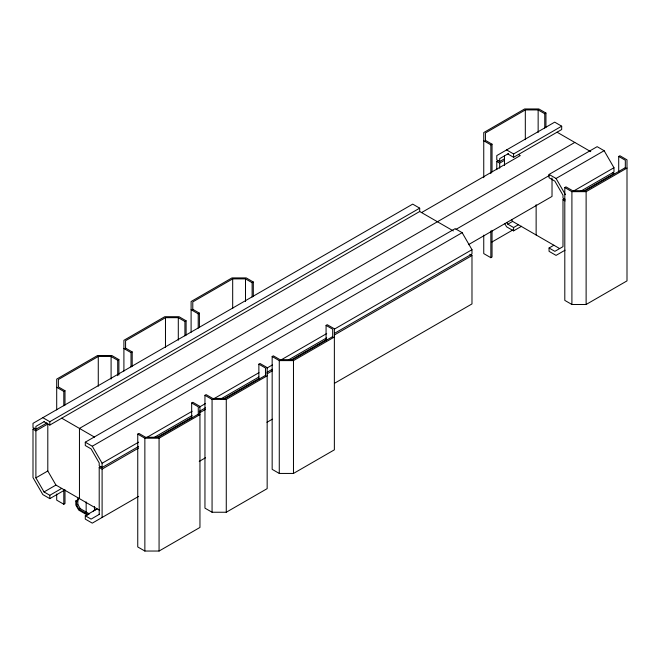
<?xml version="1.0" encoding="UTF-8"?>
<svg xmlns="http://www.w3.org/2000/svg" width="660" height="660" viewBox="0 0 660 660"><rect width="100%" height="100%" fill="white"/><g stroke="black" fill="none" stroke-linecap="round" stroke-linejoin="round"><path stroke-width="0.99" d="M118.899 374.995L118.899 359.609L117.711 360.294L111.094 356.474L98.274 356.474L58.377 379.516L58.377 386.917L64.993 390.736L64.993 405.091M186.103 335.173L186.103 320.81L184.915 321.494L178.299 317.674L165.478 317.674L125.581 340.709L125.581 348.917M253.308 296.373L253.308 282.01L252.12 282.695L245.503 278.875L232.683 278.875L192.786 301.909L192.786 310.117M545.944 127.421L545.944 113.058L544.764 113.743L538.147 109.923L525.319 109.923L485.422 132.957L485.422 141.166M56.702 387.313L63.806 391.421L64.993 390.736M123.907 348.513L131.01 352.621L132.198 351.937L132.198 366.292M191.103 309.713L198.214 313.822L199.402 313.137L199.402 327.492M483.747 140.761L490.85 144.862L492.038 144.185L492.038 171.872M44.401 421.492L35.896 426.409L35.896 429.297L33 427.622L33 423.349L412.706 204.121L419.694 208.164L419.694 211.505L49.822 425.056L44.03 421.715M508.546 153.524L499.678 158.648L499.678 161.543L496.782 159.868L496.782 155.587L554.689 122.149L561.685 126.192L561.685 129.533L513.595 157.294L507.804 153.953M64.969 489.877L49.822 498.63L42.826 494.587L33 477.576L33 429.198L34.782 428.175M496.782 169.678L496.782 161.444L498.556 160.413M35.896 429.297L46.951 422.92M499.678 161.543L504.479 158.763M42.826 417.673L49.822 421.707L419.694 208.164M506.608 149.911L513.595 153.953L561.685 126.192M33 429.198L35.896 430.873L47.8 424.001L47.8 470.984L55.935 485.067L99.676 510.32M496.782 161.444L499.678 163.119L504.479 160.339M421.55 212.578L520.253 155.587L518.405 154.523M574.802 142.436L79.456 428.422L79.456 498.646M138.649 446.424L102.102 467.519L99.206 465.853L99.206 462.957L91.08 448.882L85.288 445.533L85.288 442.183L455.169 228.64L462.157 232.675L471.983 249.695L471.983 253.976L334.727 333.217M565.158 199.345L562.988 198.091L562.988 195.195L554.854 181.12L549.062 177.771L549.062 174.43L597.152 146.668L604.139 150.703L613.965 167.722L613.965 172.004L581.023 191.02M455.986 229.375L549.351 175.469M61.726 488.408L49.822 495.281L44.03 491.939L35.896 477.856L47.8 470.984M85.288 442.183L92.276 446.226L462.157 232.675M549.062 174.43L556.058 178.464L604.139 150.703M191.664 418.374L191.664 402.988L192.844 402.303L199.955 406.403L199.955 527.439L159.068 551.042L144.862 551.042L137.75 546.942L137.75 434.115L138.938 433.43L145.555 437.25L158.375 437.25L198.272 414.208M258.868 379.574L258.868 364.188L260.048 363.503L267.16 367.603L267.16 488.639L226.273 512.242L212.066 512.242L204.955 508.142L204.955 395.315L206.143 394.63L212.759 398.45L225.58 398.45L265.477 375.408M326.073 340.774L326.073 325.388L327.253 324.703L334.364 328.804L334.364 449.839L293.477 473.443L279.271 473.443L272.159 469.342L272.159 356.515L273.347 355.831L279.964 359.65L292.784 359.65L332.681 336.608M618.709 171.823L618.709 156.436L619.897 155.752L627 159.852L627 280.888L586.121 304.491L571.906 304.491L564.803 300.391L564.803 187.555L565.983 186.871L572.599 190.69L585.42 190.69L625.325 167.656M468.435 244.678L552.024 196.424L552.024 178.018M44.03 491.939L55.935 485.067M506.789 222.42L507.804 224.177L512.614 221.405L559.663 248.564M102.102 467.519L102.102 463.246L138.649 442.142M147.56 437.002L192.126 411.271M199.254 407.154L205.491 403.549M213.518 398.921L258.967 372.677M266.995 368.049L272.341 364.963M281.251 359.815L326.708 333.572M334.727 328.936L471.983 249.695M573.895 190.856L613.965 167.722M507.804 224.177L513.595 227.518L518.405 224.746M99.206 514.412L99.206 467.428L100.906 466.447M565.067 250.181L556.058 255.387L549.062 251.345L549.062 248.003L554.854 251.345L562.988 246.65L562.988 199.666L564.589 198.743M491.626 242.203L512.911 229.919M154.688 437.159L192.126 415.552M199.254 411.436L205.491 407.83M220.646 399.085L258.967 376.959M266.995 372.331L272.341 369.237M288.379 359.98L326.708 337.854M504.636 223.426L506.608 226.834L513.595 230.868L521.615 226.24M99.206 467.428L102.102 469.103L138.649 448M157.361 437.192L192.126 417.128M199.254 413.011L205.491 409.406M223.319 399.118L258.967 378.535M266.995 373.906L272.341 370.813M291.052 360.013L326.708 339.43M334.727 334.793L471.983 255.552L471.983 303.922L334.702 383.179M583.696 191.054L613.965 173.58L612.521 172.738M137.75 434.115L144.862 438.215L159.068 438.215L199.955 414.612M204.955 395.315L212.066 399.415L226.273 399.415L267.16 375.812M272.159 356.515L279.271 360.616L293.477 360.616L334.364 337.012M564.803 187.555L571.906 191.664L586.121 191.664L627 168.061M56.702 493.993L56.702 500.148L63.806 504.248L64.993 503.563L64.993 490.231M483.747 235.133L483.747 253.597L490.85 257.697L492.038 257.012L492.038 230.34M87.615 515.229L78.746 510.106L75.826 505.04L75.826 500.923L78.499 499.381M75.826 500.923L76.651 501.402L77.847 500.709M88.308 514.668L79.084 509.347L76.651 505.123L77.847 504.43L77.847 497.788M79.084 509.347L80.289 508.654L89.512 513.975M93.266 510.997L96.244 509.272M138.649 496.369L92.276 523.141L85.288 519.106L85.288 515.757L97.193 508.885M549.062 248.003L553.872 245.223M99.586 514.198L91.08 519.106L85.288 515.757M199.229 461.398L205.491 457.776M266.97 422.284L272.341 419.191M545.944 113.058L538.84 108.958L524.626 108.958L483.747 132.561L483.747 177.688M618.709 156.436L625.325 160.256L625.325 168.457M557.065 132.198L590.758 151.651M485.422 140.365L492.038 144.185M562.988 199.666L565.158 200.92M419.694 211.505L453.321 230.917M469.813 254.298L471.983 255.552M253.308 282.01L246.205 277.909L231.99 277.909L191.103 301.513L191.103 332.285M326.073 325.388L332.681 329.208L332.681 337.417M192.786 309.317L199.402 313.137M186.103 320.81L179 316.709L164.785 316.709L123.907 340.312L123.907 371.085M258.868 364.188L265.477 368.008L265.477 376.216M125.581 348.117L132.198 351.937M118.899 359.609L111.796 355.509L97.581 355.509L56.702 379.112L56.702 409.885M191.664 402.988L198.272 406.808L198.272 415.016M61.726 418.184L94.528 437.126M556.058 178.464L565.389 194.634M511.591 219.64L512.614 221.405M92.276 446.226L102.102 463.246M77.847 504.43L80.289 508.654M586.121 191.664L586.121 304.491M571.906 191.664L571.906 304.491M544.764 113.743L544.764 128.106M538.147 109.923L538.147 132.487M536.135 204.691L536.135 234.985M525.319 109.923L525.319 139.673M513.595 153.953L513.595 157.294M513.595 227.518L513.595 230.868M504.479 155.867L504.479 165.445M499.678 163.119L499.678 168.226M490.85 144.862L490.85 173.588M490.85 231.025L490.85 257.697M293.477 360.616L293.477 473.443M279.271 360.616L279.271 473.443M252.12 282.695L252.12 297.058M245.503 278.875L245.503 301.438M232.683 278.875L232.683 308.624M226.273 399.415L226.273 512.242M212.066 399.415L212.066 512.242M198.214 313.822L198.214 328.177M184.915 321.494L184.915 335.858M178.299 317.674L178.299 340.238M165.478 317.674L165.478 347.424M159.068 438.215L159.068 551.042M144.862 438.215L144.862 551.042M131.01 352.621L131.01 366.976M117.711 360.294L117.711 375.68M111.094 356.474L111.094 379.046M102.102 469.103L102.102 517.473M98.274 356.474L98.274 386.224M94.462 506.401L94.462 510.304M86.155 501.889L86.155 512.044L84.959 512.737L84.959 513.694M76.651 501.402L76.651 505.123M63.806 391.421L63.806 405.776M63.806 489.893L63.806 504.248M49.822 421.707L49.822 425.056M49.822 495.281L49.822 498.63M35.896 430.873L35.896 477.856"/></g></svg>
